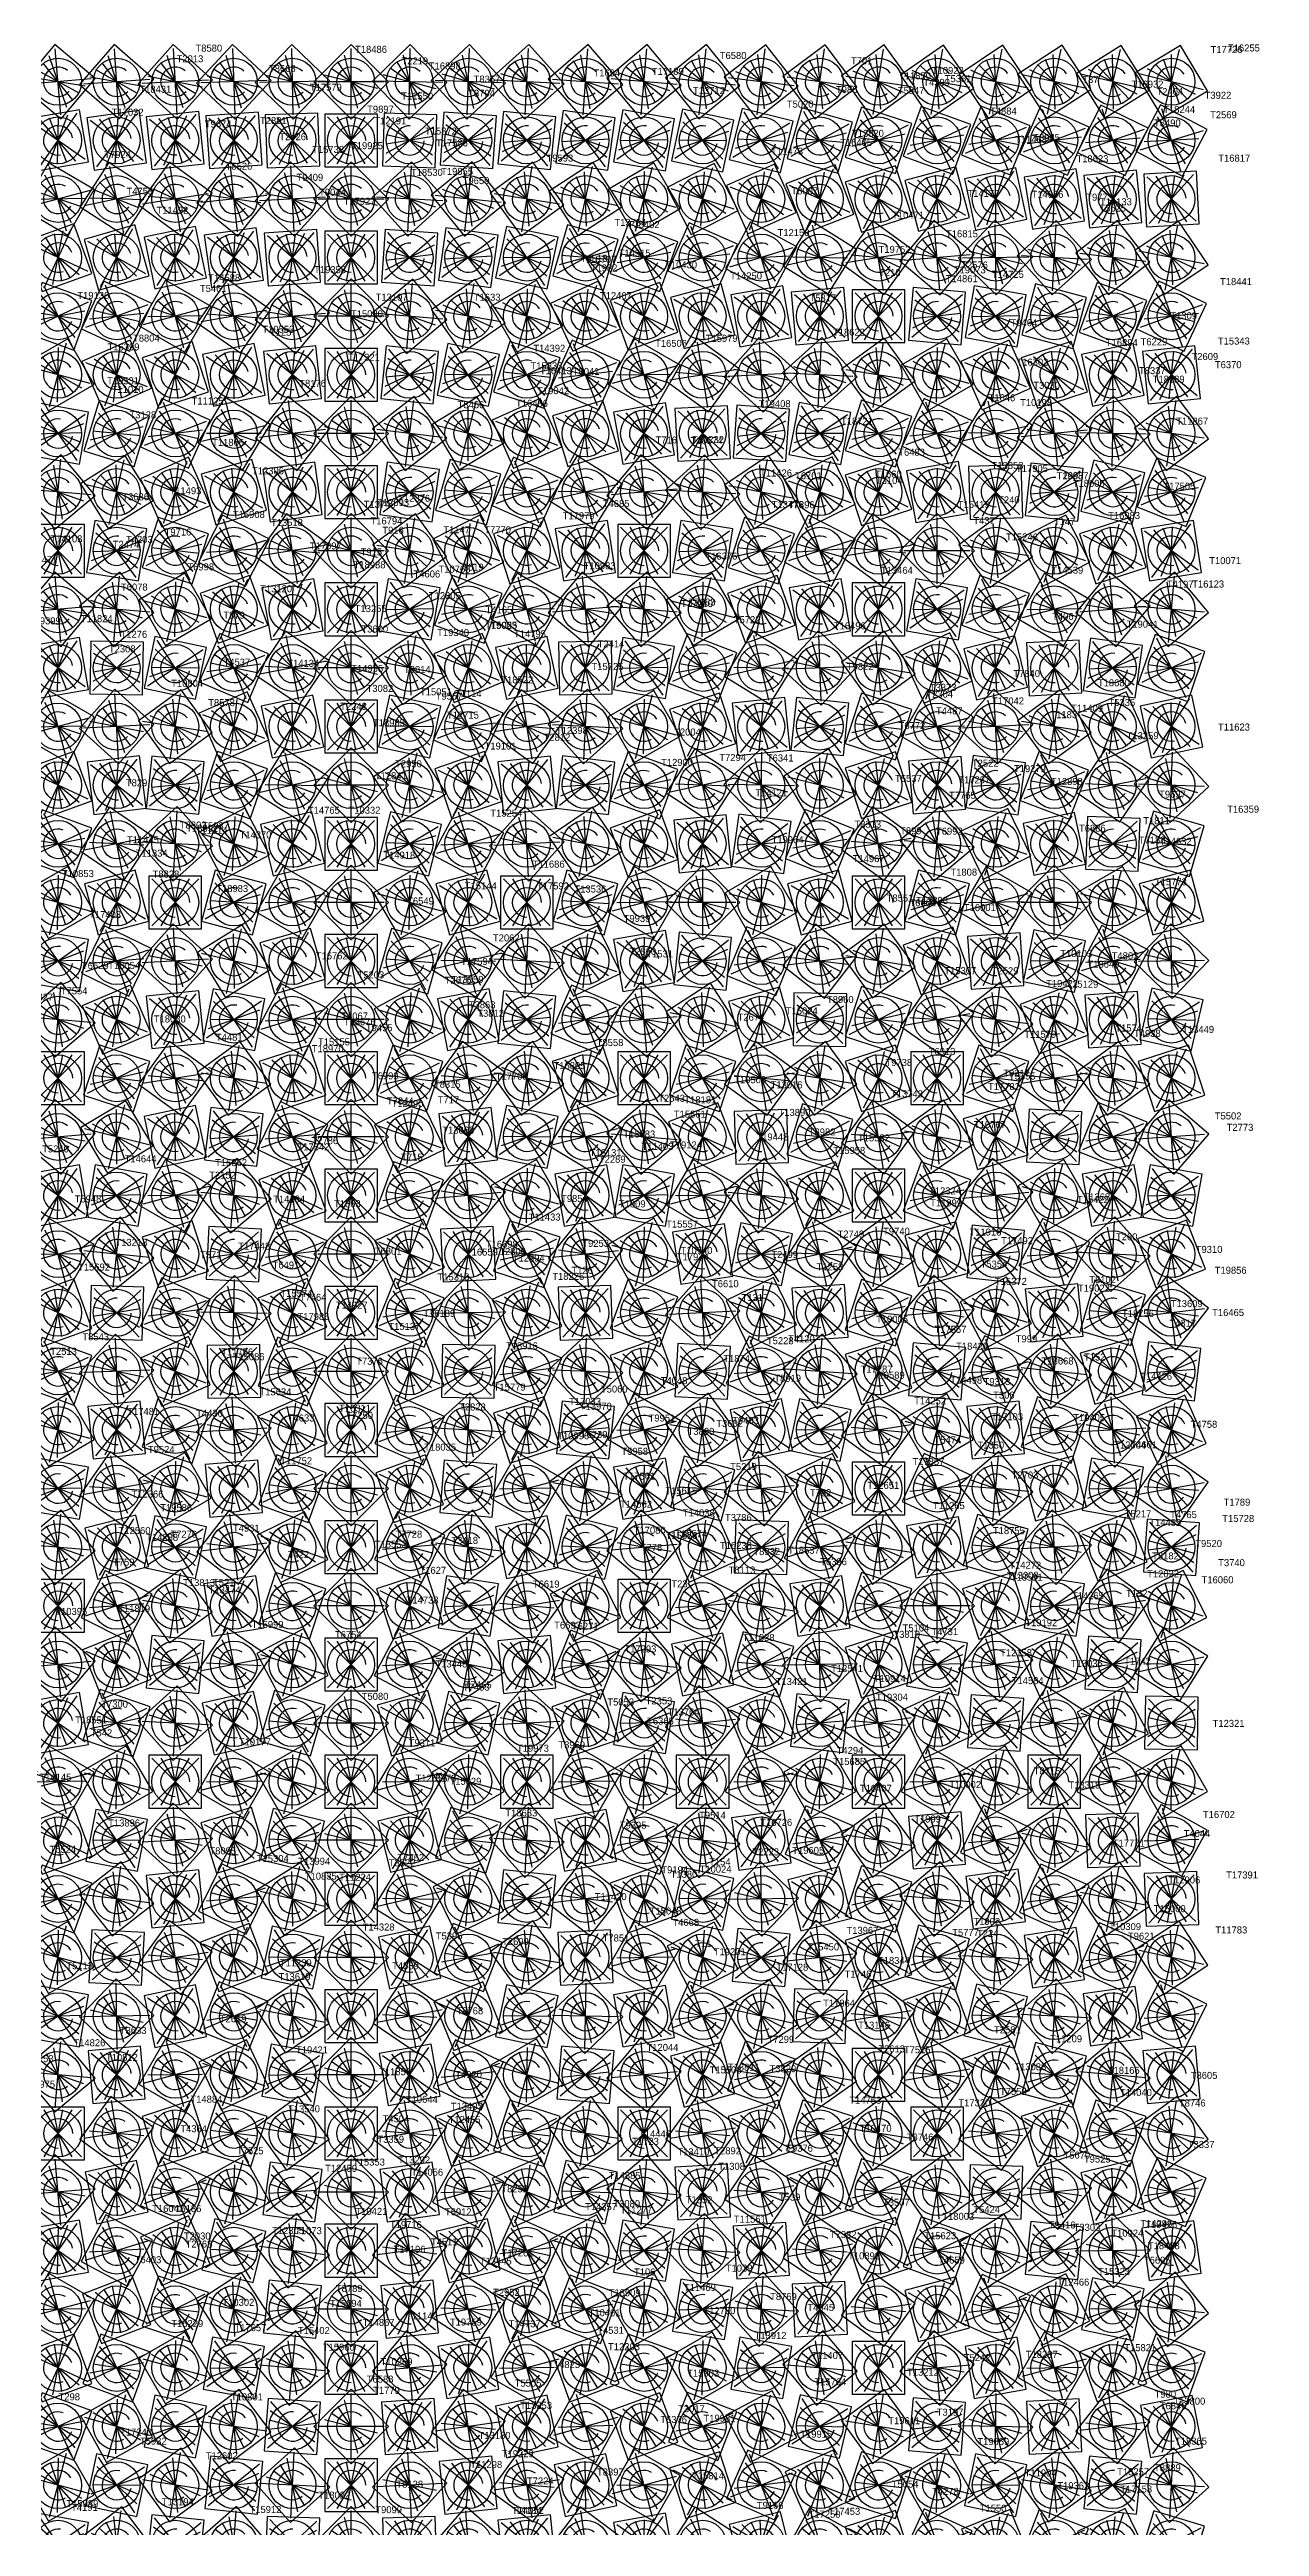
# Model space of a CAD drawing. Header units: metres. Extents: x -45 to 15052, y -45 to 15012.
# Drawn here: x 12985 to 15050, y 4729 to 8955 of the extents above; entities that cross this region are included whole.
import ezdxf

# ---------------------------------------------------------------- set-up
doc = ezdxf.new("R2010")
doc.units = ezdxf.units.M
for name, color, linetype in [('L0', 1, 'Continuous'), ('L1', 2, 'Continuous'), ('L10', 4, 'Continuous'), ('L11', 5, 'Continuous'), ('L2', 3, 'Continuous'), ('L3', 4, 'Continuous'), ('L4', 5, 'Continuous'), ('L5', 6, 'Continuous'), ('L6', 7, 'Continuous'), ('L7', 1, 'Continuous'), ('L8', 2, 'Continuous'), ('L9', 3, 'Continuous')]:
    doc.layers.add(name, color=color, linetype=linetype)

# ---------------------------------------------------------------- blocks, each defined once
blk = doc.blocks.new('CELL')
for p, q in [((-40, -40), (40, 40)), ((40, -40), (-40, 40)), ((-24, -40), (24, 40)), ((24, -40), (-24, 40)), ((-8, -40), (8, 40)), ((8, -40), (-8, 40))]:
    blk.add_line(p, q)
blk.add_lwpolyline([(-45, -45), (45, -45), (45, 45), (-45, 45)], close=True)
blk.add_circle((0, 0), 40)
blk.add_arc((0, 0), 25, 0, 270)

msp = doc.modelspace()

# ---------------------------------------------------------------- block references
at = {"layer": 'L0'}
for p, rotation in [((13900, 8900), 41), ((14000, 8800), 80), ((14100, 8700), 27), ((13000, 8600), 20), ((14200, 8600), 62), ((13100, 8500), 65), ((14300, 8500), 5), ((13200, 8400), 18), ((14400, 8400), 36), ((13300, 8300), 59.00000000000001), ((14500, 8300), 65), ((13400, 8200), 8), ((14600, 8200), 2), ((13500, 8100), 45), ((14700, 8100), 27), ((13600, 8000), 80), ((14800, 8000), 50), ((13700, 7900), 23), ((14900, 7900), 71), ((13800, 7800), 54), ((13900, 7700), 83.00000000000001), ((14000, 7600), 20), ((14100, 7500), 45), ((13000, 7400), 80), ((14200, 7400), 68), ((13100, 7300), 23), ((14300, 7300), 89), ((13200, 7200), 54), ((14400, 7200), 18), ((13300, 7100), 83.00000000000001), ((14500, 7100), 35), ((13400, 7000), 20), ((14600, 7000), 50), ((13500, 6900), 45), ((14700, 6900), 63), ((13600, 6800), 68), ((14800, 6800), 74), ((13700, 6700), 89), ((14900, 6700), 83.00000000000001), ((13800, 6600), 18), ((13900, 6500), 35), ((14000, 6400), 50), ((14100, 6300), 63), ((13000, 6200), 50), ((14200, 6200), 74), ((13100, 6100), 71), ((14300, 6100), 83.00000000000001), ((13300, 5900), 17), ((14500, 5900), 5), ((13400, 5800), 32), ((14600, 5800), 8), ((13500, 5700), 45), ((14700, 5700), 9), ((13600, 5600), 56), ((14800, 5600), 8), ((13700, 5500), 65), ((14900, 5500), 5), ((13800, 5400), 72), ((13900, 5300), 77.00000000000001), ((14000, 5200), 80), ((14100, 5100), 81), ((13000, 5000), 20), ((14200, 5000), 80), ((13100, 4900), 29), ((14300, 4900), 77.00000000000001), ((13200, 4800), 36), ((14400, 4800), 72), ((13300, 4700), 41), ((14500, 4700), 65)]:
    msp.add_blockref('CELL', p, dxfattribs=dict(at, rotation=rotation))
for p in [(13200, 6000), (14400, 6000)]:
    msp.add_blockref('CELL', p, dxfattribs=at)
at = {"layer": 'L1'}
for p, rotation in [((14000, 8900), 40), ((14100, 8800), 78), ((13000, 8700), 59.99999999999999), ((14200, 8700), 24), ((13100, 8600), 16), ((14300, 8600), 58), ((13200, 8500), 59.99999999999999), ((13300, 8400), 12), ((14500, 8400), 30), ((13400, 8300), 52.00000000000001), ((14600, 8300), 58), ((14700, 8200), 84), ((13600, 8100), 36), ((14800, 8100), 18), ((13700, 8000), 70), ((14900, 8000), 40), ((13800, 7900), 12), ((13900, 7800), 42), ((14000, 7700), 70), ((14100, 7600), 6), ((13000, 7500), 30), ((14200, 7500), 30), ((13100, 7400), 64), ((14300, 7400), 52.00000000000001), ((14400, 7300), 72), ((13200, 7300), 6), ((13300, 7200), 36), ((13400, 7100), 64), ((14600, 7100), 16), ((14700, 7000), 30), ((13600, 6900), 24), ((14800, 6900), 42), ((13700, 6800), 46), ((14900, 6800), 52.00000000000001), ((13800, 6700), 66), ((13900, 6600), 84), ((14000, 6500), 10), ((14100, 6400), 24), ((14200, 6300), 36), ((13100, 6200), 22), ((14300, 6200), 46), ((13200, 6100), 42), ((14400, 6100), 54), ((13300, 6000), 59.99999999999999), ((14500, 6000), 59.99999999999999), ((14600, 5900), 64), ((13400, 5900), 76), ((14700, 5800), 66), ((13600, 5700), 12), ((14800, 5700), 66), ((13700, 5600), 22), ((14900, 5600), 64), ((13800, 5500), 30), ((13900, 5400), 36), ((14000, 5300), 40), ((14100, 5200), 42), ((13000, 5100), 59.99999999999999), ((14200, 5100), 42), ((13100, 5000), 70), ((14300, 5000), 40), ((13200, 4900), 78), ((14400, 4900), 36), ((14500, 4800), 30), ((13300, 4800), 84), ((13400, 4700), 87.99999999999999), ((14600, 4700), 22)]:
    msp.add_blockref('CELL', p, dxfattribs=dict(at, rotation=rotation))
for p in [(14400, 8500), (13500, 8200), (14500, 7200), (13500, 7000), (13000, 6300), (13500, 5800)]:
    msp.add_blockref('CELL', p, dxfattribs=at)
at = {"layer": 'L10'}
for p, rotation in [((13700, 8900), 43.00000000000001), ((14900, 8900), 31), ((13800, 8800), 84), ((13900, 8700), 33), ((14000, 8600), 70), ((14100, 8500), 15), ((13000, 8400), 30), ((14200, 8400), 48), ((13100, 8300), 73), ((14300, 8300), 79), ((13200, 8200), 24), ((14400, 8200), 18), ((13300, 8100), 63), ((14500, 8100), 45), ((13400, 8000), 10), ((14600, 8000), 70), ((13500, 7900), 45), ((14700, 7900), 3), ((13600, 7800), 78), ((14800, 7800), 24), ((13700, 7700), 19), ((14900, 7700), 43.00000000000001), ((13800, 7600), 48), ((13900, 7500), 75.00000000000001), ((14000, 7400), 10), ((14100, 7300), 33), ((14200, 7200), 54), ((13100, 7100), 31), ((14300, 7100), 73), ((13200, 7000), 59.99999999999999), ((13300, 6900), 87), ((14500, 6900), 15), ((13400, 6800), 22), ((14600, 6800), 28), ((13500, 6700), 45), ((14700, 6700), 39), ((13600, 6600), 66), ((14800, 6600), 48), ((14900, 6500), 55), ((13700, 6500), 85), ((13800, 6400), 12), ((13900, 6300), 27), ((14000, 6200), 40), ((14100, 6100), 51), ((13000, 6000), 59.99999999999999), ((14200, 6000), 59.99999999999999), ((14300, 5900), 67.00000000000001), ((13100, 5900), 79), ((13200, 5800), 6), ((14400, 5800), 72), ((13300, 5700), 21), ((14500, 5700), 75.00000000000001), ((13400, 5600), 34), ((14600, 5600), 76), ((13500, 5500), 45), ((14700, 5500), 75.00000000000001), ((13600, 5400), 54), ((14800, 5400), 72), ((13700, 5300), 61), ((14900, 5300), 67.00000000000001), ((13800, 5200), 66), ((13900, 5100), 68.99999999999999), ((14000, 5000), 70), ((14100, 4900), 68.99999999999999), ((13000, 4800), 30), ((14200, 4800), 66), ((13100, 4700), 37), ((14300, 4700), 61)]:
    msp.add_blockref('CELL', p, dxfattribs=dict(at, rotation=rotation))
for p in [(13000, 7200), (14400, 7000)]:
    msp.add_blockref('CELL', p, dxfattribs=at)
at = {"layer": 'L11'}
for p, rotation in [((13800, 8900), 42), ((13900, 8800), 82), ((14000, 8700), 30), ((14100, 8600), 66), ((13000, 8500), 70), ((14200, 8500), 10), ((13100, 8400), 24), ((14300, 8400), 42), ((13200, 8300), 66), ((14400, 8300), 72), ((13300, 8200), 16), ((14500, 8200), 10), ((13400, 8100), 54), ((14600, 8100), 36), ((14700, 8000), 59.99999999999999), ((13600, 7900), 34), ((14800, 7900), 82), ((13700, 7800), 66), ((14900, 7800), 12), ((13800, 7700), 6), ((13900, 7600), 34), ((14000, 7500), 59.99999999999999), ((14100, 7400), 84), ((13000, 7300), 40), ((14200, 7300), 16), ((13100, 7200), 72), ((14300, 7200), 36), ((13200, 7100), 12), ((14400, 7100), 54), ((13300, 7000), 40), ((14500, 7000), 70), ((13400, 6900), 66), ((14600, 6900), 84), ((14700, 6800), 6), ((13600, 6700), 22), ((14800, 6700), 16), ((13700, 6600), 42), ((14900, 6600), 24), ((13800, 6500), 59.99999999999999), ((13900, 6400), 76), ((14100, 6200), 12), ((13000, 6100), 10), ((14200, 6100), 22), ((13100, 6000), 30), ((14300, 6000), 30), ((13200, 5900), 48), ((14400, 5900), 36), ((13300, 5800), 64), ((14500, 5800), 40), ((13400, 5700), 78), ((14600, 5700), 42), ((14700, 5600), 42), ((13600, 5500), 10), ((14800, 5500), 40), ((13700, 5400), 18), ((14900, 5400), 36), ((13800, 5300), 24), ((13900, 5200), 28), ((14000, 5100), 30), ((14100, 5000), 30), ((13000, 4900), 70), ((14200, 4900), 28), ((14300, 4800), 24), ((13100, 4800), 78), ((13200, 4700), 84), ((14400, 4700), 18)]:
    msp.add_blockref('CELL', p, dxfattribs=dict(at, rotation=rotation))
for p in [(13500, 8000), (13500, 6800), (14000, 6300), (13500, 5600)]:
    msp.add_blockref('CELL', p, dxfattribs=at)
at = {"layer": 'L2'}
for p, rotation in [((14100, 8900), 39), ((13000, 8800), 10), ((14200, 8800), 76), ((13100, 8700), 57.00000000000001), ((14300, 8700), 21), ((14400, 8600), 54), ((13200, 8600), 12), ((13300, 8500), 55), ((14500, 8500), 85), ((14600, 8400), 24), ((13400, 8400), 6), ((13500, 8300), 45), ((14700, 8300), 51), ((13600, 8200), 82), ((14800, 8200), 76), ((13700, 8100), 27), ((14900, 8100), 9), ((13800, 8000), 59.99999999999999), ((13900, 7900), 1), ((14000, 7800), 30), ((14100, 7700), 57.00000000000001), ((13000, 7600), 70), ((14200, 7600), 82), ((13100, 7500), 15), ((14300, 7500), 15), ((13200, 7400), 48), ((14400, 7400), 36), ((13300, 7300), 79), ((14500, 7300), 55), ((13400, 7200), 18), ((14600, 7200), 72), ((13500, 7100), 45), ((14700, 7100), 87), ((13600, 7000), 70), ((14800, 7000), 10), ((13700, 6900), 3), ((14900, 6900), 21), ((13800, 6800), 24), ((13900, 6700), 43.00000000000001), ((14000, 6600), 59.99999999999999), ((14100, 6500), 75.00000000000001), ((13000, 6400), 40), ((14200, 6400), 87.99999999999999), ((13100, 6300), 63), ((14300, 6300), 9), ((14400, 6200), 18), ((13200, 6200), 84), ((13300, 6100), 13), ((14500, 6100), 25), ((13400, 6000), 30), ((14600, 6000), 30), ((13500, 5900), 45), ((14700, 5900), 33), ((13600, 5800), 58), ((14800, 5800), 34), ((13700, 5700), 68.99999999999999), ((14900, 5700), 33), ((13800, 5600), 78), ((13900, 5500), 85), ((14100, 5300), 3), ((13000, 5200), 10), ((14200, 5200), 4), ((13100, 5100), 21), ((14300, 5100), 3), ((13200, 5000), 30), ((13300, 4900), 37), ((14500, 4900), 85), ((13400, 4800), 42), ((14600, 4800), 78), ((13500, 4700), 45), ((14700, 4700), 68.99999999999999)]:
    msp.add_blockref('CELL', p, dxfattribs=dict(at, rotation=rotation))
for p in [(14000, 5400), (14400, 5000)]:
    msp.add_blockref('CELL', p, dxfattribs=at)
at = {"layer": 'L3'}
for p, rotation in [((13000, 8900), 50), ((14200, 8900), 38), ((13100, 8800), 8), ((14300, 8800), 74), ((13200, 8700), 54), ((14400, 8700), 18), ((14500, 8600), 50), ((13300, 8600), 8), ((13400, 8500), 50), ((14600, 8500), 80), ((14700, 8400), 18), ((13600, 8300), 38), ((14800, 8300), 43.99999999999999), ((13700, 8200), 74), ((14900, 8200), 68), ((13800, 8100), 18), ((13900, 8000), 50), ((14000, 7900), 80), ((14100, 7800), 18), ((13000, 7700), 20), ((14200, 7700), 43.99999999999999), ((13100, 7600), 56), ((14300, 7600), 68), ((13300, 7400), 32), ((14500, 7400), 20), ((13400, 7300), 62), ((14600, 7300), 38), ((14700, 7200), 54), ((13600, 7100), 26), ((14800, 7100), 68), ((13700, 7000), 50), ((14900, 7000), 80), ((13800, 6900), 72), ((13900, 6800), 2), ((14000, 6700), 20), ((14100, 6600), 36), ((13000, 6500), 80), ((14200, 6500), 50), ((13100, 6400), 14), ((14300, 6400), 62), ((13200, 6300), 36), ((14400, 6300), 72), ((13300, 6200), 56), ((14500, 6200), 80), ((13400, 6100), 74), ((14600, 6100), 86.00000000000001), ((13600, 5900), 14), ((14800, 5900), 2), ((13700, 5800), 26), ((14900, 5800), 2), ((13800, 5700), 36), ((13900, 5600), 43.99999999999999), ((14000, 5500), 50), ((14100, 5400), 54), ((13000, 5300), 50), ((14200, 5300), 56), ((13100, 5200), 62), ((14300, 5200), 56), ((13200, 5100), 72), ((14400, 5100), 54), ((13300, 5000), 80), ((14500, 5000), 50), ((13400, 4900), 86.00000000000001), ((14600, 4900), 43.99999999999999), ((14700, 4800), 36), ((13600, 4700), 2), ((14800, 4700), 26)]:
    msp.add_blockref('CELL', p, dxfattribs=dict(at, rotation=rotation))
for p in [(13500, 8400), (13200, 7500), (14400, 7500), (13500, 7200), (13500, 6000), (14700, 6000), (13500, 4800)]:
    msp.add_blockref('CELL', p, dxfattribs=at)
at = {"layer": 'L4'}
for p, rotation in [((13100, 8900), 49), ((14300, 8900), 37), ((13200, 8800), 6), ((14400, 8800), 72), ((13300, 8700), 51), ((14500, 8700), 15), ((14600, 8600), 46), ((13400, 8600), 4), ((13500, 8500), 45), ((14700, 8500), 75.00000000000001), ((14800, 8400), 12), ((13600, 8400), 84), ((13700, 8300), 31), ((14900, 8300), 37), ((13800, 8200), 66), ((13900, 8100), 9), ((14000, 8000), 40), ((14100, 7900), 68.99999999999999), ((13000, 7800), 59.99999999999999), ((14200, 7800), 6), ((13100, 7700), 7), ((14300, 7700), 31), ((13200, 7600), 42), ((14400, 7600), 54), ((13300, 7500), 75.00000000000001), ((14500, 7500), 75.00000000000001), ((13400, 7400), 16), ((14600, 7400), 4), ((13500, 7300), 45), ((14700, 7300), 21), ((13600, 7200), 72), ((14800, 7200), 36), ((13700, 7100), 7), ((14900, 7100), 49), ((13800, 7000), 30), ((13900, 6900), 51), ((14000, 6800), 70), ((14100, 6700), 87), ((13000, 6600), 30), ((14200, 6600), 12), ((13100, 6500), 55), ((14300, 6500), 25), ((13200, 6400), 78), ((14400, 6400), 36), ((13300, 6300), 9), ((14500, 6300), 45), ((13400, 6200), 28), ((14600, 6200), 52.00000000000001), ((13500, 6100), 45), ((14700, 6100), 57.00000000000001), ((13600, 6000), 59.99999999999999), ((14800, 6000), 59.99999999999999), ((14900, 5900), 61), ((13700, 5900), 73), ((13800, 5800), 84), ((13900, 5700), 3), ((14000, 5600), 10), ((14100, 5500), 15), ((14200, 5400), 18), ((13100, 5300), 13), ((14300, 5300), 19), ((13200, 5200), 24), ((14400, 5200), 18), ((13300, 5100), 33), ((14500, 5100), 15), ((13400, 5000), 40), ((14600, 5000), 10), ((13500, 4900), 45), ((14700, 4900), 3), ((13600, 4800), 48), ((14800, 4800), 84), ((13700, 4700), 49), ((14900, 4700), 73)]:
    msp.add_blockref('CELL', p, dxfattribs=dict(at, rotation=rotation))
msp.add_blockref('CELL', (13000, 5400), dxfattribs=at)
at = {"layer": 'L5'}
for p, rotation in [((13200, 8900), 48), ((14400, 8900), 36), ((13300, 8800), 4), ((14500, 8800), 70), ((13400, 8700), 48), ((14600, 8700), 12), ((14700, 8600), 42), ((13600, 8500), 40), ((14800, 8500), 70), ((13700, 8400), 78), ((14900, 8400), 6), ((13800, 8300), 24), ((13900, 8200), 58), ((14100, 8000), 30), ((13000, 7900), 10), ((14200, 7900), 58), ((13100, 7800), 48), ((14300, 7800), 84), ((13200, 7700), 84), ((14400, 7700), 18), ((13300, 7600), 28), ((14500, 7600), 40), ((13400, 7500), 59.99999999999999), ((14600, 7500), 59.99999999999999), ((14700, 7400), 78), ((13600, 7300), 28), ((14800, 7300), 4), ((13700, 7200), 54), ((14900, 7200), 18), ((13800, 7100), 78), ((13900, 7000), 10), ((14000, 6900), 30), ((14100, 6800), 48), ((13000, 6700), 70), ((14200, 6700), 64), ((13100, 6600), 6), ((14300, 6600), 78), ((13200, 6500), 30), ((13300, 6400), 52.00000000000001), ((14500, 6400), 10), ((13400, 6300), 72), ((14600, 6300), 18), ((14700, 6200), 24), ((13600, 6100), 16), ((14800, 6100), 28), ((13700, 6000), 30), ((14900, 6000), 30), ((13800, 5900), 42), ((13900, 5800), 52.00000000000001), ((14000, 5700), 59.99999999999999), ((14100, 5600), 66), ((13000, 5500), 40), ((14200, 5500), 70), ((13100, 5400), 54), ((14300, 5400), 72), ((13200, 5300), 66), ((14400, 5300), 72), ((13300, 5200), 76), ((14500, 5200), 70), ((14600, 5100), 66), ((13400, 5100), 84), ((14700, 5000), 59.99999999999999), ((13600, 4900), 4), ((14800, 4900), 52.00000000000001), ((14900, 4800), 42), ((13700, 4800), 6), ((13800, 4700), 6)]:
    msp.add_blockref('CELL', p, dxfattribs=dict(at, rotation=rotation))
for p in [(13500, 8600), (14000, 8100), (13500, 7400), (14400, 6500), (13500, 6200), (13500, 5000)]:
    msp.add_blockref('CELL', p, dxfattribs=at)
at = {"layer": 'L6'}
for p, rotation in [((13300, 8900), 47), ((14500, 8900), 35), ((13400, 8800), 2), ((14600, 8800), 68), ((13500, 8700), 45), ((14700, 8700), 9), ((14800, 8600), 38), ((13600, 8600), 86.00000000000001), ((13700, 8500), 35), ((14900, 8500), 65), ((13800, 8400), 72), ((13900, 8300), 17), ((14000, 8200), 50), ((14100, 8100), 81), ((13000, 8000), 50), ((14200, 8000), 20), ((13100, 7900), 89), ((14300, 7900), 47), ((13200, 7800), 36), ((14400, 7800), 72), ((13300, 7700), 71), ((14500, 7700), 5), ((13400, 7600), 14), ((14600, 7600), 26), ((13500, 7500), 45), ((14700, 7500), 45), ((13600, 7400), 74), ((14800, 7400), 62), ((13700, 7300), 11), ((14900, 7300), 77.00000000000001), ((13800, 7200), 36), ((13900, 7100), 59.00000000000001), ((14000, 7000), 80), ((14100, 6900), 9), ((13000, 6800), 20), ((14200, 6800), 26), ((13100, 6700), 47), ((14300, 6700), 41), ((13200, 6600), 72), ((14400, 6600), 54), ((14500, 6500), 65), ((13300, 6500), 5), ((13400, 6400), 26), ((14600, 6400), 74), ((13500, 6300), 45), ((14700, 6300), 81), ((13600, 6200), 62), ((14800, 6200), 86.00000000000001), ((13700, 6100), 77.00000000000001), ((14900, 6100), 89), ((13900, 5900), 11), ((14000, 5800), 20), ((14100, 5700), 27), ((13000, 5600), 80), ((14200, 5600), 32), ((13100, 5500), 5), ((14300, 5500), 35), ((13200, 5400), 18), ((14400, 5400), 36), ((13300, 5300), 29), ((14500, 5300), 35), ((13400, 5200), 38), ((14600, 5200), 32), ((13500, 5100), 45), ((14700, 5100), 27), ((13600, 5000), 50), ((14800, 5000), 20), ((13700, 4900), 53), ((14900, 4900), 11), ((13800, 4800), 54), ((13900, 4700), 53)]:
    msp.add_blockref('CELL', p, dxfattribs=dict(at, rotation=rotation))
msp.add_blockref('CELL', (13800, 6000), dxfattribs=at)
at = {"layer": 'L7'}
for p, rotation in [((13400, 8900), 46), ((14600, 8900), 34), ((14700, 8800), 66), ((13600, 8700), 42), ((14800, 8700), 6), ((14900, 8600), 34), ((13700, 8600), 82), ((13800, 8500), 30), ((13900, 8400), 66), ((14000, 8300), 10), ((14100, 8200), 42), ((14200, 8100), 72), ((13100, 8000), 40), ((14300, 8000), 10), ((13200, 7900), 78), ((14400, 7900), 36), ((14500, 7800), 59.99999999999999), ((13300, 7800), 24), ((13400, 7700), 58), ((14600, 7700), 82), ((14700, 7600), 12), ((13600, 7500), 30), ((14800, 7500), 30), ((13700, 7400), 58), ((14900, 7400), 46), ((13800, 7300), 84), ((13900, 7200), 18), ((14000, 7100), 40), ((14100, 7000), 59.99999999999999), ((13000, 6900), 59.99999999999999), ((14200, 6900), 78), ((13100, 6800), 87.99999999999999), ((14300, 6800), 4), ((13200, 6700), 24), ((14400, 6700), 18), ((13300, 6600), 48), ((14500, 6600), 30), ((13400, 6500), 70), ((14600, 6500), 40), ((14700, 6400), 48), ((13600, 6300), 18), ((14800, 6300), 54), ((13700, 6200), 34), ((14900, 6200), 58), ((13800, 6100), 48), ((13900, 6000), 59.99999999999999), ((14000, 5900), 70), ((14100, 5800), 78), ((13000, 5700), 30), ((14200, 5700), 84), ((13100, 5600), 46), ((14300, 5600), 87.99999999999999), ((13200, 5500), 59.99999999999999), ((13300, 5400), 72), ((13400, 5300), 82), ((14600, 5300), 87.99999999999999), ((14700, 5200), 84), ((13600, 5100), 6), ((14800, 5100), 78), ((13700, 5000), 10), ((14900, 5000), 70), ((13800, 4900), 12), ((13900, 4800), 12), ((14000, 4700), 10)]:
    msp.add_blockref('CELL', p, dxfattribs=dict(at, rotation=rotation))
for p in [(13500, 8800), (13000, 8100), (13500, 7600), (13500, 6400), (14400, 5500), (14500, 5400), (13500, 5200)]:
    msp.add_blockref('CELL', p, dxfattribs=at)
at = {"layer": 'L8'}
for p, rotation in [((13500, 8900), 45), ((14700, 8900), 33), ((13600, 8800), 87.99999999999999), ((14800, 8800), 64), ((13700, 8700), 39), ((14900, 8700), 3), ((13800, 8600), 78), ((13900, 8500), 25), ((14000, 8400), 59.99999999999999), ((14100, 8300), 3), ((13000, 8200), 40), ((14200, 8200), 34), ((14300, 8100), 63), ((13100, 8100), 81), ((13200, 8000), 30), ((13300, 7900), 67.00000000000001), ((14500, 7900), 25), ((14600, 7800), 48), ((13400, 7800), 12), ((13500, 7700), 45), ((14700, 7700), 68.99999999999999), ((13600, 7600), 76), ((14800, 7600), 87.99999999999999), ((13700, 7500), 15), ((14900, 7500), 15), ((13800, 7400), 42), ((13900, 7300), 67.00000000000001), ((14100, 7100), 21), ((14200, 7000), 40), ((13000, 7000), 10), ((13100, 6900), 39), ((14300, 6900), 57.00000000000001), ((13200, 6800), 66), ((14400, 6800), 72), ((13300, 6700), 1), ((14500, 6700), 85), ((13400, 6600), 24), ((14600, 6600), 6), ((13500, 6500), 45), ((14700, 6500), 15), ((13600, 6400), 64), ((14800, 6400), 22), ((13700, 6300), 81), ((14900, 6300), 27), ((13800, 6200), 6), ((13900, 6100), 19), ((14000, 6000), 30), ((14100, 5900), 39), ((13000, 5800), 70), ((14200, 5800), 46), ((13100, 5700), 87), ((14300, 5700), 51), ((14400, 5600), 54), ((13200, 5600), 12), ((13300, 5500), 25), ((14500, 5500), 55), ((13400, 5400), 36), ((14600, 5400), 54), ((13500, 5300), 45), ((14700, 5300), 51), ((13600, 5200), 52.00000000000001), ((14800, 5200), 46), ((13700, 5100), 57.00000000000001), ((14900, 5100), 39), ((13800, 5000), 59.99999999999999), ((13900, 4900), 61), ((14000, 4800), 59.99999999999999), ((14100, 4700), 57.00000000000001)]:
    msp.add_blockref('CELL', p, dxfattribs=dict(at, rotation=rotation))
for p in [(14400, 8000), (14000, 7200)]:
    msp.add_blockref('CELL', p, dxfattribs=at)
at = {"layer": 'L9'}
for p, rotation in [((13600, 8900), 43.99999999999999), ((14800, 8900), 32), ((13700, 8800), 86.00000000000001), ((14900, 8800), 62), ((13800, 8700), 36), ((13900, 8600), 74), ((14000, 8500), 20), ((14100, 8400), 54), ((13000, 8300), 80), ((14200, 8300), 86.00000000000001), ((13100, 8200), 32), ((14300, 8200), 26), ((13200, 8100), 72), ((14400, 8100), 54), ((13300, 8000), 20), ((14500, 8000), 80), ((13400, 7900), 56), ((14600, 7900), 14), ((14700, 7800), 36), ((13600, 7700), 32), ((14800, 7700), 56), ((13700, 7600), 62), ((14900, 7600), 74), ((13900, 7400), 26), ((14000, 7300), 50), ((14100, 7200), 72), ((13000, 7100), 50), ((14200, 7100), 2), ((14300, 7000), 20), ((13100, 7000), 80), ((13200, 6900), 18), ((14400, 6900), 36), ((13300, 6800), 43.99999999999999), ((14500, 6800), 50), ((14600, 6700), 62), ((13400, 6700), 68), ((14700, 6600), 72), ((13600, 6500), 20), ((14800, 6500), 80), ((13700, 6400), 38), ((14900, 6400), 86.00000000000001), ((13800, 6300), 54), ((13900, 6200), 68), ((14000, 6100), 80), ((13000, 5900), 20), ((14200, 5900), 8), ((13100, 5800), 38), ((14300, 5800), 14), ((13200, 5700), 54), ((14400, 5700), 18), ((13300, 5600), 68), ((14500, 5600), 20), ((13400, 5500), 80), ((14600, 5500), 20), ((14700, 5400), 18), ((13600, 5300), 8), ((14800, 5300), 14), ((13700, 5200), 14), ((14900, 5200), 8), ((13800, 5100), 18), ((13900, 5000), 20), ((14000, 4900), 20), ((14100, 4800), 18), ((13000, 4700), 80), ((14200, 4700), 14)]:
    msp.add_blockref('CELL', p, dxfattribs=dict(at, rotation=rotation))
for p in [(13500, 7800), (13800, 7500), (13500, 6600), (14100, 6000), (13500, 5400)]:
    msp.add_blockref('CELL', p, dxfattribs=at)

# ---------------------------------------------------------------- texts
at = {"layer": 'L3'}
for s, p in [('T8580', (13234.5, 8951.4)), ('T18486', (13506.8, 8949.3)), ('T17726', (14966.7, 8948.9)), ('T16255', (14996.4, 8951.7)), ('T2013', (13202.3, 8933.2)), ('T8668', (13359.9, 8916.7)), ('T2219', (13586, 8929.5)), ('T16898', (13632.7, 8920.9)), ('T1694', (13913.6, 8909)), ('T17189', (14013.3, 8911.7)), ('T6580', (14129.2, 8938.8)), ('T701', (14353.1, 8929.8)), ('T11850', (14435.1, 8904.2)), ('T10922', (14491.1, 8913.3)), ('T18431', (13138.8, 8881.2)), ('T17579', (13429.8, 8884.6)), ('T11550', (13585.6, 8869.7)), ('T8794', (13699.8, 8874.3)), ('T8367', (13709.1, 8898.5)), ('T13712', (14083.4, 8879)), ('T986', (14327.5, 8880.6)), ('T5547', (14433, 8879.2)), ('T4399', (14476.5, 8893)), ('T5361', (14513.1, 8899.3)), ('T37', (14747.8, 8897.8)), ('T16932', (14831.9, 8889.9)), ('T2404', (14874.4, 8877.3)), ('T3922', (14956.6, 8871)), ('T17032', (13091.5, 8842.1)), ('T9674', (13250.5, 8822)), ('T2881', (13344.6, 8828)), ('T9897', (13527.4, 8847.3)), ('T12191', (13539.7, 8827.3)), ('T5020', (14243.6, 8855.9)), ('T4884', (14590.4, 8844)), ('T8490', (14870.2, 8823.7)), ('T18244', (14885.9, 8846.7)), ('T2569', (14965.9, 8837.8)), ('T2426', (13377.5, 8800.3)), ('T15738', (13433.6, 8778.6)), ('T19925', (13499.9, 8785)), ('T15872', (13626.1, 8809.9)), ('T17586', (13644.8, 8789.6)), ('T16405', (14334.7, 8790.6)), ('T13820', (14354.8, 8806)), ('T11468', (14633.2, 8795.4)), ('T8935', (14664.1, 8799)), ('T7924', (13078.8, 8769.8)), ('T5526', (13285.9, 8750)), ('T18530', (13602.1, 8739.3)), ('T19855', (13653.7, 8741.1)), ('T9593', (13833.6, 8763.8)), ('T11473', (14216.8, 8775.7)), ('T18623', (14738, 8762.7)), ('T16817', (14979.9, 8763.7)), ('T4753', (13116.8, 8707.2)), ('T9409', (13406.9, 8731)), ('T9044', (13445.4, 8705.5)), ('T9659', (13690.5, 8725.4)), ('T8007', (14251.3, 8707.9)), ('T14177', (14551.8, 8703.6)), ('T14956', (14661.1, 8702)), ('T9773', (14754.6, 8697.1)), ('T11492', (13167.8, 8674.8)), ('T17927', (13487.2, 8690.2)), ('T13784', (13949.4, 8654.1)), ('T16402', (13972.1, 8650.3)), ('T10471', (14423.4, 8666.4)), ('T3625', (14776.9, 8678.6)), ('T14133', (14777.9, 8689.3)), ('T12150', (14227.8, 8636.7)), ('T19752', (14400.2, 8608.1)), ('T16815', (14515.3, 8634.7)), ('T19358', (13437, 8573.5)), ('T4518', (13892, 8592.8)), ('T18707', (13898.4, 8591.1)), ('T1982', (13909, 8576.3)), ('T14515', (13956.7, 8601.8)), ('T10430', (14036, 8581.8)), ('T210', (14401.2, 8568.5)), ('T19073', (14528.5, 8573.2)), ('T2576', (14541.2, 8581.5)), ('T19136', (13032.9, 8529.5)), ('T5461', (13242, 8541.4)), ('T14588', (13256.3, 8559.6)), ('T13107', (13541.9, 8526.5)), ('T1633', (13709.5, 8526.5)), ('T12467', (13924.7, 8529.1)), ('T14250', (14146.8, 8563)), ('T5317', (14282.3, 8525.2)), ('T14861', (14514.9, 8558.1)), ('T14725', (14593.6, 8565.5)), ('T18441', (14982.9, 8553.1)), ('T15030', (13499.8, 8498.1)), ('T9464', (14625.3, 8483)), ('T1309', (14898.1, 8494.8)), ('T16399', (13084.4, 8441.6)), ('T8804', (13127.9, 8456.7)), ('T10553', (13348.6, 8471.7)), ('T125', (13361.5, 8466.7)), ('T14392', (13811, 8439.3)), ('T16506', (14018.8, 8447.7)), ('T15979', (14105.3, 8456.3)), ('T18622', (14322.4, 8466.8)), ('T16894', (14788, 8449)), ('T6229', (14847.3, 8450.4)), ('T15343', (14979.2, 8451.7)), ('T17321', (13494.6, 8424.1)), ('T15833', (13806.2, 8409.4)), ('T16413', (13822.2, 8401.1)), ('T8041', (13878.4, 8399.9)), ('T16302', (14635.5, 8415.8)), ('T8337', (14844.5, 8401.2)), ('T2609', (14934.2, 8425.3)), ('T6370', (14974.1, 8411.4)), ('T19531', (13083.7, 8384)), ('T11010', (13091.5, 8369.2)), ('T8176', (13411.6, 8379.5)), ('T19042', (13817.6, 8367)), ('T1646', (14587.9, 8355)), ('T3030', (14664.2, 8376.2)), ('T18189', (14868, 8386.7)), ('T3128', (13121.9, 8325.8)), ('T11125', (13227.9, 8349.4)), ('T8466', (13681.8, 8343)), ('T16486', (13781.5, 8345.6)), ('T19408', (14195.6, 8344.8)), ('T18721', (14336.1, 8315.1)), ('T10198', (14641.7, 8346.7)), ('T11867', (14908.1, 8315)), ('T11865', (13262.9, 8278.8)), ('T716', (14019.6, 8282.9)), ('T10574', (14079.4, 8281.8)), ('T10232', (14081.8, 8283.7)), ('T12306', (13331, 8230.3)), ('T6483', (14433.8, 8262)), ('T13853', (14593, 8239.4)), ('T17905', (14634.7, 8234.4)), ('T3686', (13109.6, 8186)), ('T11493', (13190.1, 8196.4)), ('T11426', (14198, 8226.6)), ('T6701', (14257.7, 8221.9)), ('T1660', (14394.1, 8224.8)), ('T3104', (14395.6, 8213.7)), ('T19987', (14703.9, 8221.9)), ('T2003', (14704.3, 8221.9)), ('T18605', (14731.5, 8208.9)), ('T17505', (14886.2, 8204)), ('T16908', (13298.3, 8155.8)), ('T13748', (13521.5, 8173.1)), ('T16794', (13533.1, 8144.8)), ('T12693', (13544.5, 8176.2)), ('T12376', (13580.4, 8183.4)), ('T17979', (13861.1, 8153.6)), ('T4685', (13929.6, 8174.5)), ('T13476', (14217.8, 8172.9)), ('T7896', (14245.6, 8172.4)), ('T15419', (14535.4, 8172.9)), ('T437', (14561.9, 8145.4)), ('T240', (14604.2, 8180.7)), ('T147', (14699.3, 8143.7)), ('T16983', (14791.9, 8154.1)), ('T14103', (12987.1, 8114.2)), ('T2474', (13093.3, 8104.9)), ('T4203', (13116, 8113.3)), ('T9716', (13181.8, 8125.9)), ('T13518', (13363.4, 8142.1)), ('T17097', (13429.6, 8102.1)), ('T916', (13553.3, 8128.9)), ('T1147', (13657.4, 8129.8)), ('T7770', (13727.3, 8129.6)), ('T15246', (14617.6, 8117.5)), ('T13471', (12944.3, 8078.4)), ('T6998', (13220.7, 8066.4)), ('T18988', (13504.3, 8069.9)), ('T915', (13516.3, 8091.9)), ('T10768', (13649.2, 8062.6)), ('T619', (13689.8, 8066)), ('T10983', (13897, 8068.4)), ('T16376', (14104.7, 8084.8)), ('T13464', (14404.1, 8060.6)), ('T14539', (14695, 8060.8)), ('T10071', (14964.4, 8077.1)), ('T6078', (13107.3, 8032)), ('T13120', (13344.9, 8029.1)), ('T4606', (13606.6, 8054.3)), ('T12805', (13632.7, 8017.3)), ('T4197', (14892.1, 8037)), ('T16123', (14935.4, 8037.2)), ('T19399', (12950.1, 7974.4)), ('T11824', (13038.7, 7978.1)), ('T879', (13282, 7984)), ('T13255', (13506.2, 7995.3)), ('T4165', (13729.5, 7993.1)), ('T17910', (14063.1, 8003.7)), ('T7083', (14076.3, 8006.4)), ('T5722', (14153.1, 7976.4)), ('T406', (14696.3, 7981.9)), ('T1276', (13106.5, 7951.4)), ('T3600', (13517.7, 7960.5)), ('T19340', (13646.9, 7954.4)), ('T15025', (13729.2, 7966.9)), ('T9003', (13737.6, 7966.6)), ('T14795', (13778.1, 7952.1)), ('T2414', (13920.7, 7934.9)), ('T16496', (14323.8, 7965.8)), ('T19041', (14823.4, 7968.6)), ('T2308', (13086.7, 7926.5)), ('T4537', (13282.4, 7903.9)), ('T14134', (13391.1, 7901.9)), ('T14955', (13500.3, 7893.2)), ('T9814', (13590.2, 7891.4)), ('T15725', (13910.3, 7896.5)), ('T9822', (14346, 7896.3)), ('T10804', (13193, 7867.8)), ('T3082', (13526.4, 7859.1)), ('T15051', (13617.6, 7853.3)), ('T1114', (13677.3, 7850.2)), ('T18522', (13756.4, 7873.8)), ('T2304', (14481.8, 7849.4)), ('T3373', (14487.6, 7860.9)), ('T7840', (14630.1, 7884.4)), ('T18680', (14774.4, 7868.6)), ('T8578', (13256.2, 7834.9)), ('T2248', (13481.4, 7828.5)), ('T9567', (13644.5, 7845.8)), ('T12715', (13663.6, 7813.6)), ('T4487', (14498.1, 7820.9)), ('T17042', (14593.9, 7837.7)), ('T1183', (14693.4, 7814.3)), ('T11409', (14728.7, 7825.3)), ('T5335', (14792.5, 7835.1)), ('T18985', (13537.4, 7800.6)), ('T2812', (13828.6, 7775.7)), ('T12398', (13849.6, 7787.4)), ('T2004', (14051.3, 7784.7)), ('T6772', (14434.3, 7795.6)), ('T13259', (14823.5, 7778.4)), ('T11623', (14979.4, 7793.2)), ('T2950', (13575.2, 7730.5)), ('T19101', (13727.8, 7760.8)), ('T12900', (14029, 7732.9)), ('T7294', (14128.4, 7741.2)), ('T6341', (14209.6, 7740.4)), ('T2522', (14559.5, 7731.6)), ('T19279', (14631.2, 7722.3)), ('T829', (13115.7, 7698.1)), ('T12841', (13540.6, 7710.2)), ('T14121', (14189.9, 7681.1)), ('T5537', (14428.3, 7705.4)), ('T17267', (14536.1, 7703.2)), ('T12898', (14694.2, 7700.3)), ('T9697', (14879, 7678.6)), ('T14765', (13426.3, 7651.2)), ('T10332', (13495.6, 7651.3)), ('T15254', (13737.7, 7646.4)), ('T7765', (14520.4, 7676.8)), ('T16359', (14995.1, 7653)), ('T11445', (13117.6, 7601)), ('T8803', (13207.8, 7626)), ('T13892', (13218.7, 7620.5)), ('T11314', (13234.8, 7617.2)), ('T5937', (13246, 7624.6)), ('T14370', (13309.7, 7609.3)), ('T19964', (14217.6, 7601)), ('T8313', (14359, 7627.4)), ('T899', (14437, 7616.2)), ('T6992', (14498.2, 7615.6)), ('T6886', (14742.2, 7620.6)), ('T7188', (14844.3, 7600.4)), ('T1811', (14851.8, 7633.5)), ('T14632', (14880, 7598.2)), ('T11334', (13132.5, 7578.1)), ('T14918', (13555.1, 7574.7)), ('T11686', (13810, 7559.4)), ('T14967', (14356.1, 7568.7)), ('T10853', (13006.6, 7543.2)), ('T8828', (13161.3, 7542.4)), ('T18983', (13269.9, 7517.6)), ('T15144', (13694.1, 7522.2)), ('T17592', (13817.2, 7522.1)), ('T13536', (13881.2, 7516.9)), ('T1808', (14522.8, 7545.7)), ('T15773', (14871.8, 7529.1)), ('T17403', (13053, 7473.2)), ('T6549', (13595.7, 7496.5)), ('T8551', (14414, 7501.5)), ('T6600', (14452.9, 7493.4)), ('T13898', (14464.1, 7497.5)), ('T16001', (14545.7, 7485.1)), ('T2062', (13742.1, 7433.5)), ('T9939', (13965.2, 7466.7)), ('T6629', (13040.7, 7386.3)), ('T18054', (13085.5, 7386.3)), ('T16762', (13439.8, 7402.9)), ('T17594', (13687.6, 7393.2)), ('T2860', (13975, 7410.6)), ('T1531', (14003.9, 7406.3)), ('T10103', (14710.2, 7406.8)), ('T18649', (14756.7, 7388.6)), ('T4803', (14798, 7403.1)), ('T7554', (13004.6, 7343.1)), ('T5203', (13511, 7370.3)), ('T2676', (13659.9, 7361.2)), ('T13559', (13671.5, 7362.6)), ('T15307', (14512.4, 7377.6)), ('T2529', (14593.4, 7377.4)), ('T19422', (14686.1, 7355.7)), ('T15129', (14720.7, 7354.5)), ('T14827', (12937.2, 7332.4)), ('T4067', (13483.3, 7300.3)), ('T3863', (13700.9, 7319.4)), ('T3812', (13715.4, 7304.9)), ('T2674', (14159.6, 7298.2)), ('T15024', (14241.9, 7309)), ('T8960', (14312.1, 7328.3)), ('T18030', (13163.4, 7295.2)), ('T4481', (13269.4, 7264)), ('T15155', (13443.5, 7256.2)), ('T13676', (13487.5, 7290.5)), ('T9455', (13525.3, 7280.3)), ('T11579', (14648.9, 7269)), ('T1574', (14804.2, 7279.8)), ('T4938', (14836.1, 7270.6)), ('T13449', (14918.3, 7277.4)), ('T18970', (13432.9, 7244.5)), ('T16805', (13845.5, 7215.6)), ('T8558', (13919.2, 7254.9)), ('T9738', (14411.9, 7221)), ('T6913', (14485.8, 7239.8)), ('T6999', (13535.6, 7198.1)), ('T8315', (13641.4, 7183.9)), ('T17709', (13746.8, 7197.7)), ('T10503', (14153.8, 7191.6)), ('T13016', (14216, 7182.9)), ('T17782', (14586.9, 7179.9)), ('T9217', (14613, 7202.9)), ('T5355', (14622.6, 7197.9)), ('T7844', (13561.2, 7155.3)), ('T12490', (13568.9, 7151)), ('T717', (13647.9, 7157.3)), ('T2543', (14024.2, 7159.9)), ('T15661', (14050.8, 7132.8)), ('T18181', (14068.7, 7157.3)), ('T13890', (14229.4, 7135.8)), ('T13743', (14421.4, 7167.5)), ('T5502', (14973.9, 7129.8)), ('T2786', (13432.4, 7087.6)), ('T13868', (13655.7, 7105.6)), ('T16083', (13964.5, 7098.9)), ('T19448', (14191.7, 7093.9)), ('T8982', (14281, 7102.4)), ('T15332', (14365, 7092.4)), ('T10767', (14562.9, 7115)), ('T2773', (14994.2, 7110.3)), ('T5240', (12972.9, 7073.5)), ('T14644', (13113.6, 7056.7)), ('T15862', (13268.1, 7050.2)), ('T17542', (13408.6, 7076.9)), ('T715', (13585.6, 7059.4)), ('T16131', (13907.1, 7067.2)), ('T2289', (13922.9, 7055.8)), ('T11403', (13995.7, 7077.9)), ('T19124', (14044.3, 7080.3)), ('T15958', (14323, 7070.9)), ('T2152', (13257.9, 7028.7)), ('T6948', (13028.3, 6988.1)), ('T14104', (13367.1, 6988)), ('T1863', (13470.9, 6980)), ('T9854', (13858.4, 6988.8)), ('T1009', (13957, 6979.7)), ('T12324', (14486.3, 7001.9)), ('T11999', (14488.2, 6981.4)), ('T15422', (14738.8, 6987.3)), ('T13685', (14749.9, 6991.7)), ('T11433', (13803, 6957.3)), ('T15557', (14037.7, 6945.3)), ('T2749', (14330.2, 6928.3)), ('T9740', (14407.9, 6933)), ('T11916', (14555.3, 6931.7)), ('T260', (14805.3, 6923.7)), ('T13218', (13097.9, 6914)), ('T571', (13242.2, 6892.9)), ('T17448', (13307.5, 6907.6)), ('T6491', (13366.1, 6875.4)), ('T6801', (13540.5, 6899)), ('T16559', (13696, 6897.6)), ('T16698', (13730, 6910.9)), ('T12806', (13743.9, 6898.6)), ('T12394', (13775.9, 6887.3)), ('T9253', (13894.6, 6912.4)), ('T17934', (14055.9, 6889.4)), ('T10740', (14062.2, 6900.3)), ('T2499', (14217.2, 6893.3)), ('T5354', (14574.3, 6877)), ('T17492', (14609.2, 6917)), ('T9310', (14941.4, 6902.1)), ('T15692', (13034.1, 6872)), ('T15313', (13647.5, 6855.1)), ('T18226', (13843.4, 6856.1)), ('T126', (13876, 6866.5)), ('T6610', (14115.9, 6843.6)), ('T1253', (14294.4, 6872.4)), ('T15372', (14598.7, 6847.5)), ('T19022', (14740.4, 6836)), ('T8102', (14759.7, 6850.7)), ('T19856', (14973.8, 6866.5)), ('T15574', (13379.6, 6827)), ('T7464', (13412.4, 6820.4)), ('T14927', (13473.8, 6806.9)), ('T16189', (13623.2, 6793)), ('T1317', (14166.4, 6819.9)), ('T18756', (14815.5, 6792.6)), ('T13609', (14898.8, 6809.6)), ('T16465', (14969.4, 6794.4)), ('T8543', (13041.5, 6753)), ('T17986', (13408.6, 6787.5)), ('T15137', (13563.6, 6770.8)), ('T4120', (14245.7, 6749.4)), ('T10006', (14395.9, 6782.9)), ('T17557', (14495.6, 6765.7)), ('T999', (14634.2, 6749.5)), ('T4317', (14896.5, 6776)), ('T2513', (12986.6, 6728.2)), ('T11756', (13278.5, 6727.1)), ('T15086', (13297.9, 6719)), ('T7376', (13508.6, 6711.3)), ('T18916', (13764.4, 6737.6)), ('T1874', (14135.2, 6715.9)), ('T5228', (14209.6, 6746.3)), ('T18428', (14532.6, 6736.9)), ('T18668', (14678.4, 6711.7)), ('T152', (14750.7, 6718.5)), ('T15779', (13743.4, 6667.1)), ('T4048', (14028.4, 6678.2)), ('T8919', (14222.3, 6682.2)), ('T17287', (14369.5, 6697.9)), ('T19589', (14390.3, 6687.6)), ('T14498', (14522.5, 6678.9)), ('T9313', (14579.4, 6676.6)), ('T14426', (14846.5, 6685.7)), ('T17481', (13118.1, 6625.7)), ('T4430', (13235.7, 6622.5)), ('T15634', (13343.7, 6659)), ('T16311', (13479.5, 6631.2)), ('T2828', (13684.4, 6633.3)), ('T17033', (13872.1, 6642.8)), ('T13970', (13890.4, 6634.5)), ('T5060', (13926.4, 6663.9)), ('T14252', (14460.9, 6643.7)), ('T306', (14595.7, 6653.6)), ('T4633', (13392, 6614.5)), ('T7250', (13491.9, 6618.9)), ('T10996', (13851.8, 6584.1)), ('T6239', (13892, 6586.4)), ('T9951', (14007.8, 6614.4)), ('T3890', (14074.4, 6591.6)), ('T3602', (14123.2, 6605.1)), ('T9403', (14150.4, 6610.3)), ('T17103', (14592.3, 6616.7)), ('T19405', (14732.3, 6615.1)), ('T4758', (14932.6, 6603.7)), ('T9524', (13153.3, 6560.7)), ('T11752', (13379.1, 6541.5)), ('T18035', (13624.7, 6564.8)), ('T5958', (13961.3, 6557.6)), ('T17857', (14458, 6540.1)), ('T5474', (14495.6, 6577.2)), ('T1350', (14568.9, 6568.3)), ('T12004', (14802.2, 6568.4)), ('T4601', (14830, 6568.9)), ('T17561', (13964.6, 6515.4)), ('T5219', (14146.9, 6531.6)), ('T12651', (14381, 6499.6)), ('T2703', (14627.3, 6517.2)), ('T12366', (13125.3, 6484.7)), ('T19586', (13174.3, 6461.5)), ('T14562', (13959.2, 6467.4)), ('T15615', (14036.2, 6490.4)), ('T782', (14283, 6487)), ('T11265', (14492.8, 6465)), ('T1789', (14989, 6470.9)), ('T12560', (13103.3, 6422.5)), ('T14288', (13150.4, 6410.8)), ('T7276', (13191.6, 6416.2)), ('T4931', (13298.5, 6426.6)), ('T7728', (13575.8, 6416.2)), ('T17080', (13982.3, 6422.9)), ('T15858', (14036.9, 6414)), ('T19574', (14053.2, 6417.1)), ('T14038', (14066.1, 6452.6)), ('T3786', (14138.1, 6444.7)), ('T18755', (14595.3, 6422.3)), ('T5217', (14820, 6450.9)), ('T14459', (14862.2, 6436.3)), ('T4765', (14897.8, 6449.7)), ('T15728', (14986.7, 6443.1)), ('T759', (13093.8, 6368.7)), ('T422', (13391.9, 6381.7)), ('T18552', (13540.5, 6399.1)), ('T3418', (13671.1, 6405.7)), ('T778', (13994.3, 6393.6)), ('T16238', (14129.4, 6397.1)), ('T8932', (14186.5, 6386.6)), ('T18637', (14245.4, 6388.8)), ('T6396', (14300.6, 6369.4)), ('T3182', (14867, 6379.2)), ('T9520', (14940.7, 6400.4)), ('T13813', (13213.4, 6333.7)), ('T521', (13264.3, 6334)), ('T1627', (13616.7, 6354.6)), ('T6619', (13810.2, 6331.2)), ('T23', (14046.6, 6331.6)), ('T6113', (14144.3, 6355.1)), ('T13308', (14618.9, 6346)), ('T14272', (14623.2, 6363.4)), ('T18591', (14625.7, 6342.9)), ('T12022', (14858.5, 6348.6)), ('T16060', (14951.4, 6338.5)), ('T3740', (14979.7, 6367.7)), ('T10395', (12995.3, 6284.5)), ('T11819', (13102.6, 6289.3)), ('T13474', (13257, 6321.2)), ('T14738', (13594.7, 6303.9)), ('T14265', (14730.2, 6311.3)), ('T132', (14822.4, 6315.2)), ('T15999', (13330.3, 6262.3)), ('T6754', (13472.5, 6245)), ('T6693', (13846.6, 6261)), ('T6271', (13876.9, 6259.1)), ('T3819', (14425.5, 6245.4)), ('T5104', (14441.2, 6256.2)), ('T4731', (14490.4, 6250)), ('T19192', (14650.6, 6265.2)), ('T17293', (13966.5, 6220.5)), ('T11038', (14168.2, 6239.9)), ('T12158', (14607.5, 6214)), ('T1742', (14819.2, 6199.6)), ('T13448', (13643.9, 6194.9)), ('T7465', (13694.3, 6159.3)), ('T13421', (14224.6, 6164.9)), ('T12541', (14319.1, 6187.1)), ('T10914', (14392.1, 6170)), ('T14584', (14627.4, 6166.4)), ('T13035', (14728.2, 6195.9)), ('T7300', (13073.7, 6126.4)), ('T5080', (13518.2, 6139.6)), ('T7453', (13690.9, 6155.5)), ('T5053', (13937.4, 6130)), ('T2353', (14002.7, 6131.9)), ('T19304', (14395.8, 6138.2)), ('T18551', (13029.1, 6099.4)), ('T542', (13055.8, 6077.4)), ('T6365', (14005.2, 6097.5)), ('T13764', (14040.1, 6112.9)), ('T12321', (14970.2, 6093.5)), ('T10177', (13308.5, 6061.9)), ('T9311', (13598.3, 6060.3)), ('T19973', (13783.1, 6051.1)), ('T3969', (13853.8, 6056.9)), ('T4294', (14328.7, 6047.4)), ('T14145', (12968.2, 6001.6)), ('T12556', (13610, 6000)), ('T8378', (13633.9, 5999.9)), ('T15029', (13667.9, 5994.7)), ('T15685', (14322.8, 6028.5)), ('T10002', (14520.7, 5989)), ('T8715', (14664.8, 6012.3)), ('T13318', (14724.2, 5988.4)), ('T10407', (14368.3, 5982.7)), ('T13896', (13085.5, 5923.6)), ('T18683', (13763.3, 5940.8)), ('T9395', (13958.6, 5919.9)), ('T9514', (14093.9, 5936.7)), ('T16726', (14198.3, 5924.7)), ('T1999', (14461.1, 5930.4)), ('T4044', (14920.8, 5905.5)), ('T16702', (14953.7, 5938.1)), ('T6524', (12985.2, 5878.7)), ('T8095', (13258.3, 5876)), ('T15304', (13339.2, 5863)), ('T7462', (13579.2, 5864.7)), ('T2223', (14184.8, 5874.2)), ('T19605', (14252.9, 5876.8)), ('T17771', (14799.9, 5889.2)), ('T13994', (13409.9, 5858.3)), ('T10835', (13421.1, 5832.9)), ('T11224', (13479.6, 5831.1)), ('T3522', (13564.4, 5855.5)), ('T9194', (14029.5, 5843.8)), ('T1380', (14045.3, 5836.1)), ('T10024', (14094.8, 5844.8)), ('T154', (14111, 5857.2)), ('T12906', (14894.7, 5826.4)), ('T17391', (14993.2, 5834.9)), ('T11420', (13915.8, 5797.9)), ('T15000', (14869.7, 5777.4)), ('T14328', (13519.8, 5746.1)), ('T15048', (14009.7, 5773.4)), ('T4668', (14048.4, 5754)), ('T13967', (14345.4, 5740.4)), ('T5777', (14525.8, 5736.9)), ('T1902', (14562.1, 5755.6)), ('T224', (14568.1, 5735.3)), ('T10309', (14793.6, 5746.8)), ('T11783', (14974.9, 5741.1)), ('T5396', (13644.5, 5730.9)), ('T2699', (13757.8, 5721.4)), ('T7851', (13929.3, 5727.4)), ('T11', (14087.2, 5718.1)), ('T19201', (14119, 5704)), ('T15450', (14278.4, 5712.2)), ('T9621', (14825.7, 5730.6)), ('T5113', (13014.1, 5680.1)), ('T13619', (13376.3, 5661.5)), ('T11239', (13378.4, 5685)), ('T4589', (13570, 5680.1)), ('T17128', (14225.8, 5677.5)), ('T17467', (14342.3, 5665.8)), ('T18344', (14399.1, 5689.1)), ('T11864', (14305.5, 5616.1)), ('T3633', (13105.4, 5569.7)), ('T2619', (13276, 5589.5)), ('T8768', (13679.9, 5603.2)), ('T13146', (14365.2, 5578.7)), ('T2581', (14597.2, 5570.8)), ('T14826', (13026.2, 5548.7)), ('T10812', (13081.7, 5523.6)), ('T19421', (13406.1, 5536.5)), ('T12044', (14004.2, 5540.8)), ('T7299', (14210.6, 5554.5)), ('T2613', (14399.7, 5538.3)), ('T7515', (14443.4, 5536.8)), ('T11209', (14693, 5555.5)), ('T12253', (12937.8, 5521.6)), ('T11859', (13547.9, 5499.3)), ('T4920', (13677.8, 5494.4)), ('T15508', (14111.9, 5502.3)), ('T13811', (14143, 5507)), ('T3829', (14214.2, 5504.4)), ('T13088', (14631.9, 5507.7)), ('T18166', (14791.3, 5501.6)), ('T8605', (14932.9, 5493)), ('T16975', (12940.4, 5477.9)), ('T14884', (13225.9, 5452.4)), ('T10644', (13593.5, 5452.1)), ('T13407', (13670.1, 5440.3)), ('T14753', (14350.2, 5450.6)), ('T17320', (14536.3, 5446.3)), ('T7558', (14607.3, 5465.5)), ('T14040', (14812.1, 5463.8)), ('T8746', (14912.7, 5445.9)), ('T4364', (13208.6, 5402)), ('T13540', (13392.4, 5435.9)), ('T4504', (13553.9, 5419)), ('T12455', (13666.4, 5417.7)), ('T10470', (14367.9, 5402.7)), ('T7525', (13305.2, 5364.5)), ('T3359', (13544.9, 5384)), ('T1723', (13979.7, 5380.5)), ('T14446', (13991.4, 5393.2)), ('T13410', (14056.9, 5362.6)), ('T2892', (14119.8, 5364.3)), ('T9376', (14242.5, 5368.7)), ('T3746', (14448.3, 5387.8)), ('T5670', (14715.7, 5357.1)), ('T3337', (14927.8, 5375)), ('T12459', (13455.8, 5334.5)), ('T15353', (13503.2, 5345.1)), ('T13292', (13580.4, 5348.8)), ('T14056', (13602.7, 5327.8)), ('T14885', (13939.5, 5322.1)), ('T1308', (14126.6, 5337.9)), ('T9525', (14750.6, 5350.3)), ('T8252', (13756.4, 5299.5)), ('T3080', (13947.6, 5274.2)), ('T1852', (14071.1, 5280.8)), ('T539', (14230.1, 5285.4)), ('T3507', (14407.7, 5276.5)), ('T16042', (13160.6, 5265.9)), ('T16186', (13190.1, 5265.8)), ('T12305', (13365.2, 5228.3)), ('T1073', (13404.6, 5228.1)), ('T10421', (13507.5, 5261)), ('T19716', (13566.3, 5238.4)), ('T6912', (13660.2, 5260.2)), ('T14357', (13899.3, 5269.1)), ('T11277', (13959.4, 5263.3)), ('T11561', (14153.2, 5247.7)), ('T18003', (14508.9, 5252.5)), ('T5424', (14561.9, 5264.1)), ('T9416', (14690.7, 5237.8)), ('T3303', (14733, 5233.8)), ('T14296', (14846.9, 5240.4)), ('T19426', (14855.3, 5238.7)), ('T2030', (13214.7, 5219)), ('T2768', (13217.7, 5205.3)), ('T17196', (13572.6, 5196.3)), ('T4511', (13636.2, 5208.9)), ('T17261', (13756.8, 5190.1)), ('T7382', (14317, 5221.5)), ('T15623', (14478.1, 5219.5)), ('T10924', (14797.4, 5223.8)), ('T18488', (14859.7, 5202.4)), ('T6403', (13130.7, 5178.6)), ('T13445', (13719.7, 5176.3)), ('T106', (13982.8, 5157.7)), ('T1039', (14139.5, 5164.2)), ('T10898', (14348.2, 5185.1)), ('T4659', (14501.8, 5177.9)), ('T15323', (14774.8, 5158.6)), ('T6695', (14853, 5177.7)), ('T10302', (13280.4, 5105.8)), ('T15694', (13463.8, 5104.1)), ('T8789', (13474.1, 5129.5)), ('T2952', (13742.3, 5122.9)), ('T18909', (13939.7, 5122.2)), ('T11469', (14068.1, 5131.2)), ('T8769', (14215.1, 5115.7)), ('T12466', (14705.3, 5140.3)), ('T16229', (13193.2, 5069.7)), ('T17657', (13301, 5062.6)), ('T14867', (13519.8, 5071.5)), ('T11142', (13593.5, 5082.6)), ('T19759', (13668.7, 5072.2)), ('T14737', (13769, 5069.2)), ('T10461', (13905.3, 5088.1)), ('T12730', (14101.3, 5091.7)), ('T4545', (14278.7, 5097.1)), ('T15402', (13409.2, 5057.9)), ('T15960', (13451.8, 5029.4)), ('T4531', (13920.1, 5058.2)), ('T12203', (13938.5, 5030.2)), ('T13912', (14188.6, 5049.3)), ('T18207', (14651.4, 5017.1)), ('T15821', (14819.5, 5028.5)), ('T6588', (13526.8, 4974.8)), ('T10269', (13550.3, 5004.7)), ('T14823', (13836.3, 4999.7)), ('T15903', (14073.6, 4985)), ('T11407', (14285.2, 5015.1)), ('T13212', (14448.7, 4986.6)), ('T5242', (14545.6, 5011.6)), ('T298', (13000.8, 4944.7)), ('T10801', (13295, 4944.5)), ('T1779', (13537.7, 4955.7)), ('T5505', (13779.2, 4968)), ('T15764', (14290.6, 4970.3)), ('T980', (14871.3, 4949.2)), ('T13800', (14903.3, 4937.3)), ('T13353', (13788.5, 4930.1)), ('T6376', (14027.7, 4906)), ('T3017', (14058.1, 4924.4)), ('T19981', (14101.4, 4908.1)), ('T19611', (14416.7, 4903.9)), ('T3197', (14499.3, 4918.4)), ('T6846', (14880.2, 4929.2)), ('T17243', (13105.8, 4884.5)), ('T5932', (13139.8, 4869)), ('T13180', (13717.6, 4878.8)), ('T19229', (13757.2, 4847.6)), ('T19915', (14266.5, 4881)), ('T19059', (14568.7, 4868.3)), ('T18365', (14906.1, 4869)), ('T12602', (13252.1, 4844.2)), ('T11298', (13703.4, 4829.1)), ('T8397', (13919.7, 4816.4)), ('T15814', (14081.9, 4810.1)), ('T11904', (14649.5, 4814.8)), ('T18257', (14807.3, 4816.8)), ('T8889', (14870.3, 4823.7)), ('T13194', (13177, 4765.6)), ('T18022', (13444.1, 4777)), ('T8128', (13577.3, 4795.6)), ('T7224', (13800.1, 4801.1)), ('T5054', (14422.7, 4795.7)), ('T4278', (14491.4, 4783.3)), ('T19362', (14705.2, 4793.1)), ('T17158', (14812.5, 4787.3)), ('T15989', (13014.2, 4762.5)), ('T4191', (13022.2, 4756)), ('T15912', (13326.6, 4752.4)), ('T9099', (13541.4, 4752.1)), ('T14052', (13774.6, 4750.9)), ('T4134', (13779.9, 4750.6)), ('T9166', (14192.4, 4759.5)), ('T17250', (14280.8, 4744.4)), ('T17453', (14314.4, 4749.3)), ('T1550', (14572.9, 4754.6))]:
    msp.add_text(s, height=12, dxfattribs=at).set_placement(p)

doc.saveas('drawing.dxf')
